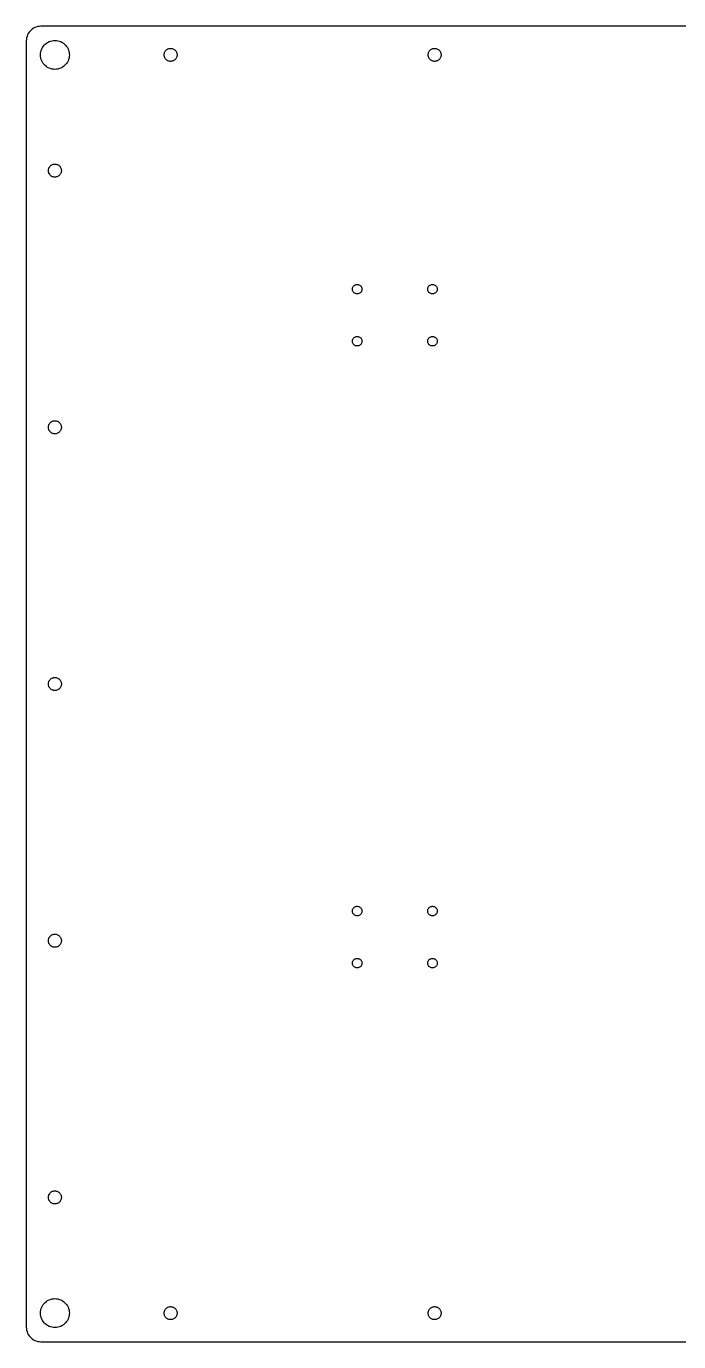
# Model space of a CAD drawing. Header units: metres. Extents: x -232 to 232, y -227 to 227.
# Drawn here: x -232.4 to -6.9, y -227.4 to 227.4 of the extents above; entities that cross this region are included whole.
import ezdxf

# ---------------------------------------------------------------- set-up
doc = ezdxf.new("R2010")
doc.units = ezdxf.units.M

msp = doc.modelspace()

# ---------------------------------------------------------------- linework, layer by layer
for p, q in [((-227.375, 227.375), (-227.898, 227.348)), ((227.375, 227.375), (-227.375, 227.375)), ((-232.348, 222.898), (-232.375, 222.375)), ((-232.266, 223.415), (-232.348, 222.898)), ((-232.13, 223.92), (-232.266, 223.415)), ((-231.943, 224.409), (-232.13, 223.92)), ((-231.705, 224.875), (-231.943, 224.409)), ((-231.42, 225.314), (-231.705, 224.875)), ((-231.091, 225.721), (-231.42, 225.314)), ((-230.721, 226.091), (-231.091, 225.721)), ((-230.314, 226.42), (-230.721, 226.091)), ((-229.875, 226.705), (-230.314, 226.42)), ((-229.409, 226.943), (-229.875, 226.705)), ((-228.92, 227.13), (-229.409, 226.943)), ((-228.415, 227.266), (-228.92, 227.13)), ((-227.898, 227.348), (-228.415, 227.266)), ((-232.375, 222.375), (-232.375, -222.375)), ((-227.473, 218.023), (-227.391, 218.54)), ((-227.391, 218.54), (-227.255, 219.045)), ((-227.255, 219.045), (-227.068, 219.534)), ((-227.068, 219.534), (-226.83, 220)), ((-226.83, 220), (-226.545, 220.439)), ((-226.545, 220.439), (-226.216, 220.846)), ((-226.216, 220.846), (-225.846, 221.216)), ((-225.846, 221.216), (-225.439, 221.545)), ((-225.439, 221.545), (-225, 221.83)), ((-225, 221.83), (-224.534, 222.068)), ((-224.534, 222.068), (-224.045, 222.255)), ((-224.045, 222.255), (-223.54, 222.391)), ((-223.54, 222.391), (-223.023, 222.473)), ((-223.023, 222.473), (-222.5, 222.5)), ((-222.5, 222.5), (-221.977, 222.473)), ((-221.977, 222.473), (-221.46, 222.391)), ((-221.46, 222.391), (-220.955, 222.255)), ((-220.955, 222.255), (-220.466, 222.068)), ((-220.466, 222.068), (-220, 221.83)), ((-220, 221.83), (-219.561, 221.545)), ((-219.561, 221.545), (-219.154, 221.216)), ((-219.154, 221.216), (-218.784, 220.846)), ((-218.784, 220.846), (-218.455, 220.439)), ((-218.455, 220.439), (-218.17, 220)), ((-218.17, 220), (-217.932, 219.534)), ((-217.932, 219.534), (-217.745, 219.045)), ((-217.745, 219.045), (-217.609, 218.54)), ((-217.609, 218.54), (-217.527, 218.023)), ((-184.665, 218.112), (-184.585, 218.347)), ((-184.585, 218.347), (-184.479, 218.571)), ((-184.479, 218.571), (-184.349, 218.782)), ((-184.349, 218.782), (-184.197, 218.978)), ((-184.197, 218.978), (-184.024, 219.155)), ((-184.024, 219.155), (-183.833, 219.313)), ((-183.833, 219.313), (-183.625, 219.449)), ((-183.625, 219.449), (-183.404, 219.56)), ((-183.404, 219.56), (-183.172, 219.647)), ((-183.172, 219.647), (-182.931, 219.708)), ((-182.931, 219.708), (-182.686, 219.742)), ((-182.686, 219.742), (-182.438, 219.749)), ((-182.438, 219.749), (-182.191, 219.729)), ((-182.191, 219.729), (-181.948, 219.681)), ((-181.948, 219.681), (-181.711, 219.607)), ((-181.711, 219.607), (-181.484, 219.508)), ((-181.484, 219.508), (-181.269, 219.384)), ((-181.269, 219.384), (-181.07, 219.237)), ((-181.07, 219.237), (-180.887, 219.069)), ((-180.887, 219.069), (-180.724, 218.882)), ((-180.724, 218.882), (-180.583, 218.678)), ((-180.583, 218.678), (-180.465, 218.46)), ((-180.465, 218.46), (-180.372, 218.231)), ((-93.4151, 218.112), (-93.3346, 218.347)), ((-93.3346, 218.347), (-93.2288, 218.571)), ((-93.2288, 218.571), (-93.099, 218.782)), ((-93.099, 218.782), (-92.9467, 218.978)), ((-92.9467, 218.978), (-92.7739, 219.155)), ((-92.7739, 219.155), (-92.5825, 219.313)), ((-92.5825, 219.313), (-92.375, 219.449)), ((-92.375, 219.449), (-92.1538, 219.56)), ((-92.1538, 219.56), (-91.9217, 219.647)), ((-91.9217, 219.647), (-91.6814, 219.708)), ((-91.6814, 219.708), (-91.4358, 219.742)), ((-91.4358, 219.742), (-91.188, 219.749)), ((-91.188, 219.749), (-90.9409, 219.729)), ((-90.9409, 219.729), (-90.6976, 219.681)), ((-90.6976, 219.681), (-90.4611, 219.607)), ((-90.4611, 219.607), (-90.234, 219.508)), ((-90.234, 219.508), (-90.0194, 219.384)), ((-90.0194, 219.384), (-89.8196, 219.237)), ((-89.8196, 219.237), (-89.6372, 219.069)), ((-89.6372, 219.069), (-89.4744, 218.882)), ((-89.4744, 218.882), (-89.3332, 218.678)), ((-89.3332, 218.678), (-89.2152, 218.46)), ((-89.2152, 218.46), (-89.1219, 218.231)), ((-227.5, 217.5), (-227.473, 218.023)), ((-227.473, 216.977), (-227.5, 217.5)), ((-227.391, 216.46), (-227.473, 216.977)), ((-227.255, 215.955), (-227.391, 216.46)), ((-227.068, 215.466), (-227.255, 215.955)), ((-226.83, 215), (-227.068, 215.466)), ((-226.545, 214.561), (-226.83, 215)), ((-226.216, 214.154), (-226.545, 214.561)), ((-225.846, 213.784), (-226.216, 214.154)), ((-225.439, 213.455), (-225.846, 213.784)), ((-219.154, 213.784), (-219.561, 213.455)), ((-218.784, 214.154), (-219.154, 213.784)), ((-218.455, 214.561), (-218.784, 214.154)), ((-218.17, 215), (-218.455, 214.561)), ((-217.932, 215.466), (-218.17, 215)), ((-217.745, 215.955), (-217.932, 215.466)), ((-217.609, 216.46), (-217.745, 215.955)), ((-217.527, 216.977), (-217.609, 216.46)), ((-217.527, 218.023), (-217.5, 217.5)), ((-217.5, 217.5), (-217.527, 216.977)), ((-184.747, 217.624), (-184.719, 217.87)), ((-184.747, 217.376), (-184.747, 217.624)), ((-184.719, 217.13), (-184.747, 217.376)), ((-184.719, 217.87), (-184.665, 218.112)), ((-184.665, 216.888), (-184.719, 217.13)), ((-184.585, 216.653), (-184.665, 216.888)), ((-184.479, 216.429), (-184.585, 216.653)), ((-184.349, 216.218), (-184.479, 216.429)), ((-184.197, 216.022), (-184.349, 216.218)), ((-184.024, 215.845), (-184.197, 216.022)), ((-183.833, 215.687), (-184.024, 215.845)), ((-183.625, 215.551), (-183.833, 215.687)), ((-183.404, 215.44), (-183.625, 215.551)), ((-183.172, 215.353), (-183.404, 215.44)), ((-182.931, 215.292), (-183.172, 215.353)), ((-182.686, 215.258), (-182.931, 215.292)), ((-182.438, 215.251), (-182.686, 215.258)), ((-182.191, 215.271), (-182.438, 215.251)), ((-181.948, 215.319), (-182.191, 215.271)), ((-181.711, 215.393), (-181.948, 215.319)), ((-181.484, 215.492), (-181.711, 215.393)), ((-181.269, 215.616), (-181.484, 215.492)), ((-181.07, 215.763), (-181.269, 215.616)), ((-180.887, 215.931), (-181.07, 215.763)), ((-180.724, 216.118), (-180.887, 215.931)), ((-180.583, 216.322), (-180.724, 216.118)), ((-180.465, 216.54), (-180.583, 216.322)), ((-180.372, 216.769), (-180.465, 216.54)), ((-180.372, 218.231), (-180.304, 217.992)), ((-180.304, 217.008), (-180.372, 216.769)), ((-180.304, 217.992), (-180.264, 217.748)), ((-180.264, 217.252), (-180.304, 217.008)), ((-180.264, 217.748), (-180.25, 217.5)), ((-180.25, 217.5), (-180.264, 217.252)), ((-93.4966, 217.624), (-93.4693, 217.87)), ((-93.4966, 217.376), (-93.4966, 217.624)), ((-93.4693, 217.13), (-93.4966, 217.376)), ((-93.4693, 217.87), (-93.4151, 218.112)), ((-93.4151, 216.888), (-93.4693, 217.13)), ((-93.3346, 216.653), (-93.4151, 216.888)), ((-93.2288, 216.429), (-93.3346, 216.653)), ((-93.099, 216.218), (-93.2288, 216.429)), ((-92.9467, 216.022), (-93.099, 216.218)), ((-92.7739, 215.845), (-92.9467, 216.022)), ((-92.5825, 215.687), (-92.7739, 215.845)), ((-92.375, 215.551), (-92.5825, 215.687)), ((-92.1538, 215.44), (-92.375, 215.551)), ((-91.9217, 215.353), (-92.1538, 215.44)), ((-91.6814, 215.292), (-91.9217, 215.353)), ((-91.4358, 215.258), (-91.6814, 215.292)), ((-91.188, 215.251), (-91.4358, 215.258)), ((-90.9409, 215.271), (-91.188, 215.251)), ((-90.6976, 215.319), (-90.9409, 215.271)), ((-90.4611, 215.393), (-90.6976, 215.319)), ((-90.234, 215.492), (-90.4611, 215.393)), ((-90.0194, 215.616), (-90.234, 215.492)), ((-89.8196, 215.763), (-90.0194, 215.616)), ((-89.6372, 215.931), (-89.8196, 215.763)), ((-89.4744, 216.118), (-89.6372, 215.931)), ((-89.3332, 216.322), (-89.4744, 216.118)), ((-89.2152, 216.54), (-89.3332, 216.322)), ((-89.1219, 216.769), (-89.2152, 216.54)), ((-89.1219, 218.231), (-89.0545, 217.992)), ((-89.0545, 217.008), (-89.1219, 216.769)), ((-89.0545, 217.992), (-89.0137, 217.748)), ((-89.0137, 217.252), (-89.0545, 217.008)), ((-89.0137, 217.748), (-89, 217.5)), ((-89, 217.5), (-89.0137, 217.252)), ((-225, 213.17), (-225.439, 213.455)), ((-224.534, 212.932), (-225, 213.17)), ((-224.045, 212.745), (-224.534, 212.932)), ((-223.54, 212.609), (-224.045, 212.745)), ((-223.023, 212.527), (-223.54, 212.609)), ((-222.5, 212.5), (-223.023, 212.527)), ((-221.977, 212.527), (-222.5, 212.5)), ((-221.46, 212.609), (-221.977, 212.527)), ((-220.955, 212.745), (-221.46, 212.609)), ((-220.466, 212.932), (-220.955, 212.745)), ((-220, 213.17), (-220.466, 212.932)), ((-219.561, 213.455), (-220, 213.17)), ((-224.75, 177.5), (-224.736, 177.748)), ((-224.736, 177.252), (-224.75, 177.5)), ((-224.736, 177.748), (-224.696, 177.992)), ((-224.696, 177.992), (-224.628, 178.231)), ((-224.628, 178.231), (-224.535, 178.46)), ((-224.535, 178.46), (-224.417, 178.678)), ((-224.417, 178.678), (-224.276, 178.882)), ((-224.276, 178.882), (-224.113, 179.069)), ((-224.113, 179.069), (-223.93, 179.237)), ((-223.93, 179.237), (-223.731, 179.384)), ((-223.731, 179.384), (-223.516, 179.508)), ((-223.516, 179.508), (-223.289, 179.607)), ((-223.289, 179.607), (-223.052, 179.681)), ((-223.052, 179.681), (-222.809, 179.729)), ((-222.809, 179.729), (-222.562, 179.749)), ((-222.562, 179.749), (-222.314, 179.742)), ((-222.314, 179.742), (-222.069, 179.708)), ((-222.069, 179.708), (-221.828, 179.647)), ((-221.828, 179.647), (-221.596, 179.56)), ((-221.596, 179.56), (-221.375, 179.449)), ((-221.375, 179.449), (-221.167, 179.313)), ((-221.167, 179.313), (-220.976, 179.155)), ((-220.976, 179.155), (-220.803, 178.978)), ((-220.803, 178.978), (-220.651, 178.782)), ((-220.651, 178.782), (-220.521, 178.571)), ((-220.521, 178.571), (-220.415, 178.347)), ((-220.415, 178.347), (-220.335, 178.112)), ((-220.335, 178.112), (-220.281, 177.87)), ((-220.281, 177.87), (-220.253, 177.624)), ((-220.253, 177.376), (-220.281, 177.13)), ((-220.253, 177.624), (-220.253, 177.376)), ((-224.696, 177.008), (-224.736, 177.252)), ((-224.628, 176.769), (-224.696, 177.008)), ((-224.535, 176.54), (-224.628, 176.769)), ((-224.417, 176.322), (-224.535, 176.54)), ((-224.276, 176.118), (-224.417, 176.322)), ((-224.113, 175.931), (-224.276, 176.118)), ((-223.93, 175.763), (-224.113, 175.931)), ((-223.731, 175.616), (-223.93, 175.763)), ((-223.516, 175.492), (-223.731, 175.616)), ((-223.289, 175.393), (-223.516, 175.492)), ((-223.052, 175.319), (-223.289, 175.393)), ((-222.809, 175.271), (-223.052, 175.319)), ((-222.562, 175.251), (-222.809, 175.271)), ((-222.314, 175.258), (-222.562, 175.251)), ((-222.069, 175.292), (-222.314, 175.258)), ((-221.828, 175.353), (-222.069, 175.292)), ((-221.596, 175.44), (-221.828, 175.353)), ((-221.375, 175.551), (-221.596, 175.44)), ((-221.167, 175.687), (-221.375, 175.551)), ((-220.976, 175.845), (-221.167, 175.687)), ((-220.803, 176.022), (-220.976, 175.845)), ((-220.651, 176.218), (-220.803, 176.022)), ((-220.521, 176.429), (-220.651, 176.218)), ((-220.415, 176.653), (-220.521, 176.429)), ((-220.335, 176.888), (-220.415, 176.653)), ((-220.281, 177.13), (-220.335, 176.888)), ((-119.65, 136.5), (-119.632, 136.746)), ((-119.632, 136.254), (-119.65, 136.5)), ((-119.632, 136.746), (-119.577, 136.986)), ((-119.577, 136.986), (-119.487, 137.216)), ((-119.487, 137.216), (-119.363, 137.429)), ((-119.363, 137.429), (-119.21, 137.622)), ((-119.21, 137.622), (-119.029, 137.79)), ((-119.029, 137.79), (-118.825, 137.929)), ((-118.825, 137.929), (-118.603, 138.036)), ((-118.603, 138.036), (-118.367, 138.109)), ((-118.367, 138.109), (-118.123, 138.145)), ((-118.123, 138.145), (-117.877, 138.145)), ((-117.877, 138.145), (-117.633, 138.109)), ((-117.633, 138.109), (-117.397, 138.036)), ((-117.397, 138.036), (-117.175, 137.929)), ((-117.175, 137.929), (-116.971, 137.79)), ((-116.971, 137.79), (-116.79, 137.622)), ((-116.79, 137.622), (-116.637, 137.429)), ((-116.637, 137.429), (-116.513, 137.216)), ((-116.513, 137.216), (-116.423, 136.986)), ((-116.423, 136.986), (-116.368, 136.746)), ((-116.368, 136.746), (-116.35, 136.5)), ((-116.35, 136.5), (-116.368, 136.254)), ((-93.65, 136.5), (-93.6316, 136.746)), ((-93.6316, 136.254), (-93.65, 136.5)), ((-93.6316, 136.746), (-93.5767, 136.986)), ((-93.5767, 136.986), (-93.4866, 137.216)), ((-93.4866, 137.216), (-93.3633, 137.429)), ((-93.3633, 137.429), (-93.2095, 137.622)), ((-93.2095, 137.622), (-93.0288, 137.79)), ((-93.0288, 137.79), (-92.825, 137.929)), ((-92.825, 137.929), (-92.6028, 138.036)), ((-92.6028, 138.036), (-92.3672, 138.109)), ((-92.3672, 138.109), (-92.1233, 138.145)), ((-92.1233, 138.145), (-91.8767, 138.145)), ((-91.8767, 138.145), (-91.6328, 138.109)), ((-91.6328, 138.109), (-91.3972, 138.036)), ((-91.3972, 138.036), (-91.175, 137.929)), ((-91.175, 137.929), (-90.9712, 137.79)), ((-90.9712, 137.79), (-90.7905, 137.622)), ((-90.7905, 137.622), (-90.6367, 137.429)), ((-90.6367, 137.429), (-90.5134, 137.216)), ((-90.5134, 137.216), (-90.4233, 136.986)), ((-90.4233, 136.986), (-90.3684, 136.746)), ((-90.3684, 136.746), (-90.35, 136.5)), ((-90.35, 136.5), (-90.3684, 136.254)), ((-119.577, 136.014), (-119.632, 136.254)), ((-119.487, 135.784), (-119.577, 136.014)), ((-119.363, 135.571), (-119.487, 135.784)), ((-119.21, 135.378), (-119.363, 135.571)), ((-119.029, 135.21), (-119.21, 135.378)), ((-118.825, 135.071), (-119.029, 135.21)), ((-118.603, 134.964), (-118.825, 135.071)), ((-118.367, 134.891), (-118.603, 134.964)), ((-118.123, 134.855), (-118.367, 134.891)), ((-117.877, 134.855), (-118.123, 134.855)), ((-117.633, 134.891), (-117.877, 134.855)), ((-117.397, 134.964), (-117.633, 134.891)), ((-117.175, 135.071), (-117.397, 134.964)), ((-116.971, 135.21), (-117.175, 135.071)), ((-116.79, 135.378), (-116.971, 135.21)), ((-116.637, 135.571), (-116.79, 135.378)), ((-116.513, 135.784), (-116.637, 135.571)), ((-116.423, 136.014), (-116.513, 135.784)), ((-116.368, 136.254), (-116.423, 136.014)), ((-93.5767, 136.014), (-93.6316, 136.254)), ((-93.4866, 135.784), (-93.5767, 136.014)), ((-93.3633, 135.571), (-93.4866, 135.784)), ((-93.2095, 135.378), (-93.3633, 135.571)), ((-93.0288, 135.21), (-93.2095, 135.378)), ((-92.825, 135.071), (-93.0288, 135.21)), ((-92.6028, 134.964), (-92.825, 135.071)), ((-92.3672, 134.891), (-92.6028, 134.964)), ((-92.1233, 134.855), (-92.3672, 134.891)), ((-91.8767, 134.855), (-92.1233, 134.855)), ((-91.6328, 134.891), (-91.8767, 134.855)), ((-91.3972, 134.964), (-91.6328, 134.891)), ((-91.175, 135.071), (-91.3972, 134.964)), ((-90.9712, 135.21), (-91.175, 135.071)), ((-90.7905, 135.378), (-90.9712, 135.21)), ((-90.6367, 135.571), (-90.7905, 135.378)), ((-90.5134, 135.784), (-90.6367, 135.571)), ((-90.4233, 136.014), (-90.5134, 135.784)), ((-90.3684, 136.254), (-90.4233, 136.014)), ((-119.65, 118.5), (-119.632, 118.746)), ((-119.632, 118.254), (-119.65, 118.5)), ((-119.632, 118.746), (-119.577, 118.986)), ((-119.577, 118.014), (-119.632, 118.254)), ((-119.577, 118.986), (-119.487, 119.216)), ((-119.487, 119.216), (-119.363, 119.429)), ((-119.363, 119.429), (-119.21, 119.622)), ((-119.21, 119.622), (-119.029, 119.79)), ((-119.029, 119.79), (-118.825, 119.929)), ((-118.825, 119.929), (-118.603, 120.036)), ((-118.603, 120.036), (-118.367, 120.109)), ((-118.367, 120.109), (-118.123, 120.145)), ((-118.123, 120.145), (-117.877, 120.145)), ((-117.877, 120.145), (-117.633, 120.109)), ((-117.633, 120.109), (-117.397, 120.036)), ((-117.397, 120.036), (-117.175, 119.929)), ((-117.175, 119.929), (-116.971, 119.79)), ((-116.971, 119.79), (-116.79, 119.622)), ((-116.79, 119.622), (-116.637, 119.429)), ((-116.637, 119.429), (-116.513, 119.216)), ((-116.513, 119.216), (-116.423, 118.986)), ((-116.423, 118.986), (-116.368, 118.746)), ((-116.368, 118.254), (-116.423, 118.014)), ((-116.368, 118.746), (-116.35, 118.5)), ((-116.35, 118.5), (-116.368, 118.254)), ((-93.65, 118.5), (-93.6316, 118.746)), ((-93.6316, 118.254), (-93.65, 118.5)), ((-93.6316, 118.746), (-93.5767, 118.986)), ((-93.5767, 118.014), (-93.6316, 118.254)), ((-93.5767, 118.986), (-93.4866, 119.216)), ((-93.4866, 119.216), (-93.3633, 119.429)), ((-93.3633, 119.429), (-93.2095, 119.622)), ((-93.2095, 119.622), (-93.0288, 119.79)), ((-93.0288, 119.79), (-92.825, 119.929)), ((-92.825, 119.929), (-92.6028, 120.036)), ((-92.6028, 120.036), (-92.3672, 120.109)), ((-92.3672, 120.109), (-92.1233, 120.145)), ((-92.1233, 120.145), (-91.8767, 120.145)), ((-91.8767, 120.145), (-91.6328, 120.109)), ((-91.6328, 120.109), (-91.3972, 120.036)), ((-91.3972, 120.036), (-91.175, 119.929)), ((-91.175, 119.929), (-90.9712, 119.79)), ((-90.9712, 119.79), (-90.7905, 119.622)), ((-90.7905, 119.622), (-90.6367, 119.429)), ((-90.6367, 119.429), (-90.5134, 119.216)), ((-90.5134, 119.216), (-90.4233, 118.986)), ((-90.4233, 118.986), (-90.3684, 118.746)), ((-90.3684, 118.254), (-90.4233, 118.014)), ((-90.3684, 118.746), (-90.35, 118.5)), ((-90.35, 118.5), (-90.3684, 118.254)), ((-119.487, 117.784), (-119.577, 118.014)), ((-119.363, 117.571), (-119.487, 117.784)), ((-119.21, 117.378), (-119.363, 117.571)), ((-119.029, 117.21), (-119.21, 117.378)), ((-118.825, 117.071), (-119.029, 117.21)), ((-118.603, 116.964), (-118.825, 117.071)), ((-118.367, 116.891), (-118.603, 116.964)), ((-118.123, 116.855), (-118.367, 116.891)), ((-117.877, 116.855), (-118.123, 116.855)), ((-117.633, 116.891), (-117.877, 116.855)), ((-117.397, 116.964), (-117.633, 116.891)), ((-117.175, 117.071), (-117.397, 116.964)), ((-116.971, 117.21), (-117.175, 117.071)), ((-116.79, 117.378), (-116.971, 117.21)), ((-116.637, 117.571), (-116.79, 117.378)), ((-116.513, 117.784), (-116.637, 117.571)), ((-116.423, 118.014), (-116.513, 117.784)), ((-93.4866, 117.784), (-93.5767, 118.014)), ((-93.3633, 117.571), (-93.4866, 117.784)), ((-93.2095, 117.378), (-93.3633, 117.571)), ((-93.0288, 117.21), (-93.2095, 117.378)), ((-92.825, 117.071), (-93.0288, 117.21)), ((-92.6028, 116.964), (-92.825, 117.071)), ((-92.3672, 116.891), (-92.6028, 116.964)), ((-92.1233, 116.855), (-92.3672, 116.891)), ((-91.8767, 116.855), (-92.1233, 116.855)), ((-91.6328, 116.891), (-91.8767, 116.855)), ((-91.3972, 116.964), (-91.6328, 116.891)), ((-91.175, 117.071), (-91.3972, 116.964)), ((-90.9712, 117.21), (-91.175, 117.071)), ((-90.7905, 117.378), (-90.9712, 117.21)), ((-90.6367, 117.571), (-90.7905, 117.378)), ((-90.5134, 117.784), (-90.6367, 117.571)), ((-90.4233, 118.014), (-90.5134, 117.784)), ((-223.052, 90.9312), (-222.809, 90.9787)), ((-222.809, 90.9787), (-222.562, 90.9991)), ((-222.562, 90.9991), (-222.314, 90.9923)), ((-222.314, 90.9923), (-222.069, 90.9583)), ((-222.069, 90.9583), (-221.828, 90.8974)), ((-224.75, 88.75), (-224.736, 88.9975)), ((-224.736, 88.5025), (-224.75, 88.75)), ((-224.736, 88.9975), (-224.696, 89.242)), ((-224.696, 88.258), (-224.736, 88.5025)), ((-224.696, 89.242), (-224.628, 89.4806)), ((-224.628, 88.0194), (-224.696, 88.258)), ((-224.628, 89.4806), (-224.535, 89.7102)), ((-224.535, 87.7897), (-224.628, 88.0194)), ((-224.535, 89.7102), (-224.417, 89.9283)), ((-224.417, 87.5717), (-224.535, 87.7897)), ((-224.417, 89.9283), (-224.276, 90.132)), ((-224.276, 87.368), (-224.417, 87.5717)), ((-224.276, 90.132), (-224.113, 90.3189)), ((-224.113, 87.1811), (-224.276, 87.368)), ((-224.113, 90.3189), (-223.93, 90.4868)), ((-223.93, 87.0132), (-224.113, 87.1811)), ((-223.93, 90.4868), (-223.731, 90.6336)), ((-223.731, 86.8664), (-223.93, 87.0132)), ((-223.731, 90.6336), (-223.516, 90.7576)), ((-223.516, 86.7424), (-223.731, 86.8664)), ((-223.516, 90.7576), (-223.289, 90.8571)), ((-223.289, 86.6429), (-223.516, 86.7424)), ((-223.289, 90.8571), (-223.052, 90.9312)), ((-223.052, 86.5688), (-223.289, 86.6429)), ((-222.809, 86.5213), (-223.052, 86.5688)), ((-222.562, 86.5009), (-222.809, 86.5213)), ((-222.314, 86.5077), (-222.562, 86.5009)), ((-222.069, 86.5417), (-222.314, 86.5077)), ((-221.828, 86.6026), (-222.069, 86.5417)), ((-221.828, 90.8974), (-221.596, 90.8105)), ((-221.596, 86.6895), (-221.828, 86.6026)), ((-221.596, 90.8105), (-221.375, 90.6985)), ((-221.375, 86.8014), (-221.596, 86.6895)), ((-221.375, 90.6985), (-221.167, 90.563)), ((-221.167, 86.937), (-221.375, 86.8014)), ((-221.167, 90.563), (-220.976, 90.4054)), ((-220.976, 87.0946), (-221.167, 86.937)), ((-220.976, 90.4054), (-220.803, 90.2277)), ((-220.803, 87.2723), (-220.976, 87.0946)), ((-220.803, 90.2277), (-220.651, 90.0321)), ((-220.651, 87.4679), (-220.803, 87.2723)), ((-220.651, 90.0321), (-220.521, 89.8209)), ((-220.521, 87.6791), (-220.651, 87.4679)), ((-220.521, 89.8209), (-220.415, 89.5967)), ((-220.415, 87.9033), (-220.521, 87.6791)), ((-220.415, 89.5967), (-220.335, 89.3622)), ((-220.335, 88.1378), (-220.415, 87.9033)), ((-220.335, 89.3622), (-220.281, 89.1203)), ((-220.281, 88.3797), (-220.335, 88.1378)), ((-220.281, 89.1203), (-220.253, 88.8739)), ((-220.253, 88.6261), (-220.281, 88.3797)), ((-220.253, 88.8739), (-220.253, 88.6261)), ((-224.75, 0), (-224.736, 0.24751)), ((-224.736, -0.24751), (-224.75, 0)), ((-224.736, 0.24751), (-224.696, 0.49202)), ((-224.696, 0.49202), (-224.628, 0.73056)), ((-224.628, 0.73056), (-224.535, 0.96024)), ((-224.535, 0.96024), (-224.417, 1.17825)), ((-224.417, 1.17825), (-224.276, 1.38197)), ((-224.276, 1.38197), (-224.113, 1.56891)), ((-224.113, 1.56891), (-223.93, 1.7368)), ((-223.93, 1.7368), (-223.731, 1.88362)), ((-223.731, 1.88362), (-223.516, 2.00757)), ((-223.516, 2.00757), (-223.289, 2.10715)), ((-223.289, 2.10715), (-223.052, 2.18114)), ((-223.052, 2.18114), (-222.809, 2.22867)), ((-222.809, 2.22867), (-222.562, 2.24915)), ((-222.562, 2.24915), (-222.314, 2.24231)), ((-222.314, 2.24231), (-222.069, 2.20825)), ((-222.069, 2.20825), (-221.828, 2.1474)), ((-221.828, 2.1474), (-221.596, 2.06049)), ((-221.596, 2.06049), (-221.375, 1.94855)), ((-221.375, 1.94855), (-221.167, 1.81296)), ((-221.167, 1.81296), (-220.976, 1.65536)), ((-220.976, 1.65536), (-220.803, 1.47769)), ((-220.803, 1.47769), (-220.651, 1.28206)), ((-220.651, 1.28206), (-220.521, 1.07088)), ((-220.521, 1.07088), (-220.415, 0.84669)), ((-220.415, 0.84669), (-220.335, 0.61223)), ((-220.335, 0.61223), (-220.281, 0.37033)), ((-220.281, 0.37033), (-220.253, 0.12395)), ((-220.253, 0.12395), (-220.253, -0.12395)), ((-224.696, -0.49202), (-224.736, -0.24751)), ((-224.628, -0.73056), (-224.696, -0.49202)), ((-224.535, -0.96024), (-224.628, -0.73056)), ((-224.417, -1.17825), (-224.535, -0.96024)), ((-224.276, -1.38197), (-224.417, -1.17825)), ((-224.113, -1.56891), (-224.276, -1.38197)), ((-223.93, -1.7368), (-224.113, -1.56891)), ((-223.731, -1.88362), (-223.93, -1.7368)), ((-223.516, -2.00757), (-223.731, -1.88362)), ((-223.289, -2.10715), (-223.516, -2.00757)), ((-223.052, -2.18114), (-223.289, -2.10715)), ((-222.809, -2.22867), (-223.052, -2.18114)), ((-222.562, -2.24915), (-222.809, -2.22867)), ((-222.314, -2.24231), (-222.562, -2.24915)), ((-222.069, -2.20825), (-222.314, -2.24231)), ((-221.828, -2.1474), (-222.069, -2.20825)), ((-221.596, -2.06049), (-221.828, -2.1474)), ((-221.375, -1.94855), (-221.596, -2.06049)), ((-221.167, -1.81296), (-221.375, -1.94855)), ((-220.976, -1.65536), (-221.167, -1.81296)), ((-220.803, -1.47769), (-220.976, -1.65536)), ((-220.651, -1.28206), (-220.803, -1.47769)), ((-220.521, -1.07088), (-220.651, -1.28206)), ((-220.415, -0.84669), (-220.521, -1.07088)), ((-220.335, -0.61223), (-220.415, -0.84669)), ((-220.281, -0.37033), (-220.335, -0.61223)), ((-220.253, -0.12395), (-220.281, -0.37033)), ((-119.21, -77.3777), (-119.029, -77.21)), ((-119.029, -77.21), (-118.825, -77.0711)), ((-118.825, -77.0711), (-118.603, -76.9641)), ((-118.603, -76.9641), (-118.367, -76.8914)), ((-118.367, -76.8914), (-118.123, -76.8546)), ((-118.123, -76.8546), (-117.877, -76.8546)), ((-117.877, -76.8546), (-117.633, -76.8914)), ((-117.633, -76.8914), (-117.397, -76.9641)), ((-117.397, -76.9641), (-117.175, -77.0711)), ((-117.175, -77.0711), (-116.971, -77.21)), ((-116.971, -77.21), (-116.79, -77.3777)), ((-93.2095, -77.3777), (-93.0288, -77.21)), ((-93.0288, -77.21), (-92.825, -77.0711)), ((-92.825, -77.0711), (-92.6028, -76.9641)), ((-92.6028, -76.9641), (-92.3672, -76.8914)), ((-92.3672, -76.8914), (-92.1233, -76.8546)), ((-92.1233, -76.8546), (-91.8767, -76.8546)), ((-91.8767, -76.8546), (-91.6328, -76.8914)), ((-91.6328, -76.8914), (-91.3972, -76.9641)), ((-91.3972, -76.9641), (-91.175, -77.0711)), ((-91.175, -77.0711), (-90.9712, -77.21)), ((-90.9712, -77.21), (-90.7905, -77.3777)), ((-119.65, -78.5), (-119.632, -78.2541)), ((-119.632, -78.7459), (-119.65, -78.5)), ((-119.632, -78.2541), (-119.577, -78.0137)), ((-119.577, -78.9863), (-119.632, -78.7459)), ((-119.577, -78.0137), (-119.487, -77.7841)), ((-119.487, -79.2159), (-119.577, -78.9863)), ((-119.487, -77.7841), (-119.363, -77.5705)), ((-119.363, -79.4295), (-119.487, -79.2159)), ((-119.363, -77.5705), (-119.21, -77.3777)), ((-119.21, -79.6223), (-119.363, -79.4295)), ((-119.029, -79.79), (-119.21, -79.6223)), ((-118.825, -79.9289), (-119.029, -79.79)), ((-118.603, -80.0359), (-118.825, -79.9289)), ((-118.367, -80.1086), (-118.603, -80.0359)), ((-118.123, -80.1454), (-118.367, -80.1086)), ((-117.877, -80.1454), (-118.123, -80.1454)), ((-117.633, -80.1086), (-117.877, -80.1454)), ((-117.397, -80.0359), (-117.633, -80.1086)), ((-117.175, -79.9289), (-117.397, -80.0359)), ((-116.971, -79.79), (-117.175, -79.9289)), ((-116.79, -79.6223), (-116.971, -79.79)), ((-116.79, -77.3777), (-116.637, -77.5705)), ((-116.637, -79.4295), (-116.79, -79.6223)), ((-116.637, -77.5705), (-116.513, -77.7841)), ((-116.513, -79.2159), (-116.637, -79.4295)), ((-116.513, -77.7841), (-116.423, -78.0137)), ((-116.423, -78.9863), (-116.513, -79.2159)), ((-116.423, -78.0137), (-116.368, -78.2541)), ((-116.368, -78.7459), (-116.423, -78.9863)), ((-116.368, -78.2541), (-116.35, -78.5)), ((-116.35, -78.5), (-116.368, -78.7459)), ((-93.65, -78.5), (-93.6316, -78.2541)), ((-93.6316, -78.7459), (-93.65, -78.5)), ((-93.6316, -78.2541), (-93.5767, -78.0137)), ((-93.5767, -78.9863), (-93.6316, -78.7459)), ((-93.5767, -78.0137), (-93.4866, -77.7841)), ((-93.4866, -79.2159), (-93.5767, -78.9863)), ((-93.4866, -77.7841), (-93.3633, -77.5705)), ((-93.3633, -79.4295), (-93.4866, -79.2159)), ((-93.3633, -77.5705), (-93.2095, -77.3777)), ((-93.2095, -79.6223), (-93.3633, -79.4295)), ((-93.0288, -79.79), (-93.2095, -79.6223)), ((-92.825, -79.9289), (-93.0288, -79.79)), ((-92.6028, -80.0359), (-92.825, -79.9289)), ((-92.3672, -80.1086), (-92.6028, -80.0359)), ((-92.1233, -80.1454), (-92.3672, -80.1086)), ((-91.8767, -80.1454), (-92.1233, -80.1454)), ((-91.6328, -80.1086), (-91.8767, -80.1454)), ((-91.3972, -80.0359), (-91.6328, -80.1086)), ((-91.175, -79.9289), (-91.3972, -80.0359)), ((-90.9712, -79.79), (-91.175, -79.9289)), ((-90.7905, -79.6223), (-90.9712, -79.79)), ((-90.7905, -77.3777), (-90.6367, -77.5705)), ((-90.6367, -79.4295), (-90.7905, -79.6223)), ((-90.6367, -77.5705), (-90.5134, -77.7841)), ((-90.5134, -79.2159), (-90.6367, -79.4295)), ((-90.5134, -77.7841), (-90.4233, -78.0137)), ((-90.4233, -78.9863), (-90.5134, -79.2159)), ((-90.4233, -78.0137), (-90.3684, -78.2541)), ((-90.3684, -78.7459), (-90.4233, -78.9863)), ((-90.3684, -78.2541), (-90.35, -78.5)), ((-90.35, -78.5), (-90.3684, -78.7459)), ((-224.75, -88.75), (-224.736, -88.5025)), ((-224.736, -88.9975), (-224.75, -88.75)), ((-224.736, -88.5025), (-224.696, -88.258)), ((-224.696, -89.242), (-224.736, -88.9975)), ((-224.696, -88.258), (-224.628, -88.0194)), ((-224.628, -89.4806), (-224.696, -89.242)), ((-224.628, -88.0194), (-224.535, -87.7897)), ((-224.535, -89.7102), (-224.628, -89.4806)), ((-224.535, -87.7897), (-224.417, -87.5717)), ((-224.417, -89.9283), (-224.535, -89.7102)), ((-224.417, -87.5717), (-224.276, -87.368)), ((-224.276, -90.132), (-224.417, -89.9283)), ((-224.276, -87.368), (-224.113, -87.1811)), ((-224.113, -90.3189), (-224.276, -90.132)), ((-224.113, -87.1811), (-223.93, -87.0132)), ((-223.93, -90.4868), (-224.113, -90.3189)), ((-223.93, -87.0132), (-223.731, -86.8664)), ((-223.731, -90.6336), (-223.93, -90.4868)), ((-223.731, -86.8664), (-223.516, -86.7424)), ((-223.516, -90.7576), (-223.731, -90.6336)), ((-223.516, -86.7424), (-223.289, -86.6429)), ((-223.289, -90.8571), (-223.516, -90.7576)), ((-223.289, -86.6429), (-223.052, -86.5688)), ((-223.052, -90.9312), (-223.289, -90.8571)), ((-223.052, -86.5688), (-222.809, -86.5213)), ((-222.809, -90.9787), (-223.052, -90.9312)), ((-222.809, -86.5213), (-222.562, -86.5009)), ((-222.562, -86.5009), (-222.314, -86.5077)), ((-222.314, -86.5077), (-222.069, -86.5417)), ((-222.069, -86.5417), (-221.828, -86.6026)), ((-221.828, -90.8974), (-222.069, -90.9583)), ((-221.828, -86.6026), (-221.596, -86.6895)), ((-221.596, -90.8105), (-221.828, -90.8974)), ((-221.596, -86.6895), (-221.375, -86.8014)), ((-221.375, -90.6985), (-221.596, -90.8105)), ((-221.375, -86.8014), (-221.167, -86.937)), ((-221.167, -90.563), (-221.375, -90.6985)), ((-221.167, -86.937), (-220.976, -87.0946)), ((-220.976, -90.4054), (-221.167, -90.563)), ((-220.976, -87.0946), (-220.803, -87.2723)), ((-220.803, -90.2277), (-220.976, -90.4054)), ((-220.803, -87.2723), (-220.651, -87.4679)), ((-220.651, -90.0321), (-220.803, -90.2277)), ((-220.651, -87.4679), (-220.521, -87.6791)), ((-220.521, -89.8209), (-220.651, -90.0321)), ((-220.521, -87.6791), (-220.415, -87.9033)), ((-220.415, -89.5967), (-220.521, -89.8209)), ((-220.415, -87.9033), (-220.335, -88.1378)), ((-220.335, -89.3622), (-220.415, -89.5967)), ((-220.335, -88.1378), (-220.281, -88.3797)), ((-220.281, -89.1203), (-220.335, -89.3622)), ((-220.281, -88.3797), (-220.253, -88.6261)), ((-220.253, -88.8739), (-220.281, -89.1203)), ((-220.253, -88.6261), (-220.253, -88.8739)), ((-222.562, -90.9991), (-222.809, -90.9787)), ((-222.314, -90.9923), (-222.562, -90.9991)), ((-222.069, -90.9583), (-222.314, -90.9923)), ((-119.363, -95.5705), (-119.21, -95.3777)), ((-119.21, -95.3777), (-119.029, -95.21)), ((-119.029, -95.21), (-118.825, -95.0711)), ((-118.825, -95.0711), (-118.603, -94.9641)), ((-118.603, -94.9641), (-118.367, -94.8914)), ((-118.367, -94.8914), (-118.123, -94.8546)), ((-118.123, -94.8546), (-117.877, -94.8546)), ((-117.877, -94.8546), (-117.633, -94.8914)), ((-117.633, -94.8914), (-117.397, -94.9641)), ((-117.397, -94.9641), (-117.175, -95.0711)), ((-117.175, -95.0711), (-116.971, -95.21)), ((-116.971, -95.21), (-116.79, -95.3777)), ((-116.79, -95.3777), (-116.637, -95.5705)), ((-93.3633, -95.5705), (-93.2095, -95.3777)), ((-93.2095, -95.3777), (-93.0288, -95.21)), ((-93.0288, -95.21), (-92.825, -95.0711)), ((-92.825, -95.0711), (-92.6028, -94.9641)), ((-92.6028, -94.9641), (-92.3672, -94.8914)), ((-92.3672, -94.8914), (-92.1233, -94.8546)), ((-92.1233, -94.8546), (-91.8767, -94.8546)), ((-91.8767, -94.8546), (-91.6328, -94.8914)), ((-91.6328, -94.8914), (-91.3972, -94.9641)), ((-91.3972, -94.9641), (-91.175, -95.0711)), ((-91.175, -95.0711), (-90.9712, -95.21)), ((-90.9712, -95.21), (-90.7905, -95.3777)), ((-90.7905, -95.3777), (-90.6367, -95.5705)), ((-119.65, -96.5), (-119.632, -96.2541)), ((-119.632, -96.7459), (-119.65, -96.5)), ((-119.632, -96.2541), (-119.577, -96.0137)), ((-119.577, -96.9863), (-119.632, -96.7459)), ((-119.577, -96.0137), (-119.487, -95.7841)), ((-119.487, -97.2159), (-119.577, -96.9863)), ((-119.487, -95.7841), (-119.363, -95.5705)), ((-119.363, -97.4295), (-119.487, -97.2159)), ((-119.21, -97.6223), (-119.363, -97.4295)), ((-119.029, -97.79), (-119.21, -97.6223)), ((-118.825, -97.9289), (-119.029, -97.79)), ((-118.603, -98.0359), (-118.825, -97.9289)), ((-118.367, -98.1086), (-118.603, -98.0359)), ((-118.123, -98.1454), (-118.367, -98.1086)), ((-117.877, -98.1454), (-118.123, -98.1454)), ((-117.633, -98.1086), (-117.877, -98.1454)), ((-117.397, -98.0359), (-117.633, -98.1086)), ((-117.175, -97.9289), (-117.397, -98.0359)), ((-116.971, -97.79), (-117.175, -97.9289)), ((-116.79, -97.6223), (-116.971, -97.79)), ((-116.637, -97.4295), (-116.79, -97.6223)), ((-116.637, -95.5705), (-116.513, -95.7841)), ((-116.513, -97.2159), (-116.637, -97.4295)), ((-116.513, -95.7841), (-116.423, -96.0137)), ((-116.423, -96.9863), (-116.513, -97.2159)), ((-116.423, -96.0137), (-116.368, -96.2541)), ((-116.368, -96.7459), (-116.423, -96.9863)), ((-116.368, -96.2541), (-116.35, -96.5)), ((-116.35, -96.5), (-116.368, -96.7459)), ((-93.65, -96.5), (-93.6316, -96.2541)), ((-93.6316, -96.7459), (-93.65, -96.5)), ((-93.6316, -96.2541), (-93.5767, -96.0137)), ((-93.5767, -96.9863), (-93.6316, -96.7459)), ((-93.5767, -96.0137), (-93.4866, -95.7841)), ((-93.4866, -97.2159), (-93.5767, -96.9863)), ((-93.4866, -95.7841), (-93.3633, -95.5705)), ((-93.3633, -97.4295), (-93.4866, -97.2159)), ((-93.2095, -97.6223), (-93.3633, -97.4295)), ((-93.0288, -97.79), (-93.2095, -97.6223)), ((-92.825, -97.9289), (-93.0288, -97.79)), ((-92.6028, -98.0359), (-92.825, -97.9289)), ((-92.3672, -98.1086), (-92.6028, -98.0359)), ((-92.1233, -98.1454), (-92.3672, -98.1086)), ((-91.8767, -98.1454), (-92.1233, -98.1454)), ((-91.6328, -98.1086), (-91.8767, -98.1454)), ((-91.3972, -98.0359), (-91.6328, -98.1086)), ((-91.175, -97.9289), (-91.3972, -98.0359)), ((-90.9712, -97.79), (-91.175, -97.9289)), ((-90.7905, -97.6223), (-90.9712, -97.79)), ((-90.6367, -97.4295), (-90.7905, -97.6223)), ((-90.6367, -95.5705), (-90.5134, -95.7841)), ((-90.5134, -97.2159), (-90.6367, -97.4295)), ((-90.5134, -95.7841), (-90.4233, -96.0137)), ((-90.4233, -96.9863), (-90.5134, -97.2159)), ((-90.4233, -96.0137), (-90.3684, -96.2541)), ((-90.3684, -96.7459), (-90.4233, -96.9863)), ((-90.3684, -96.2541), (-90.35, -96.5)), ((-90.35, -96.5), (-90.3684, -96.7459)), ((-224.75, -177.5), (-224.736, -177.252)), ((-224.736, -177.252), (-224.696, -177.008)), ((-224.696, -177.008), (-224.628, -176.769)), ((-224.628, -176.769), (-224.535, -176.54)), ((-224.535, -176.54), (-224.417, -176.322)), ((-224.417, -176.322), (-224.276, -176.118)), ((-224.276, -176.118), (-224.113, -175.931)), ((-224.113, -175.931), (-223.93, -175.763)), ((-223.93, -175.763), (-223.731, -175.616)), ((-223.731, -175.616), (-223.516, -175.492)), ((-223.516, -175.492), (-223.289, -175.393)), ((-223.289, -175.393), (-223.052, -175.319)), ((-223.052, -175.319), (-222.809, -175.271)), ((-222.809, -175.271), (-222.562, -175.251)), ((-222.562, -175.251), (-222.314, -175.258)), ((-222.314, -175.258), (-222.069, -175.292)), ((-222.069, -175.292), (-221.828, -175.353)), ((-221.828, -175.353), (-221.596, -175.44)), ((-221.596, -175.44), (-221.375, -175.551)), ((-221.375, -175.551), (-221.167, -175.687)), ((-221.167, -175.687), (-220.976, -175.845)), ((-220.976, -175.845), (-220.803, -176.022)), ((-220.803, -176.022), (-220.651, -176.218)), ((-220.651, -176.218), (-220.521, -176.429)), ((-220.521, -176.429), (-220.415, -176.653)), ((-220.415, -176.653), (-220.335, -176.888)), ((-220.335, -176.888), (-220.281, -177.13)), ((-220.281, -177.13), (-220.253, -177.376)), ((-224.736, -177.748), (-224.75, -177.5)), ((-224.696, -177.992), (-224.736, -177.748)), ((-224.628, -178.231), (-224.696, -177.992)), ((-224.535, -178.46), (-224.628, -178.231)), ((-224.417, -178.678), (-224.535, -178.46)), ((-224.276, -178.882), (-224.417, -178.678)), ((-224.113, -179.069), (-224.276, -178.882)), ((-223.93, -179.237), (-224.113, -179.069)), ((-223.731, -179.384), (-223.93, -179.237)), ((-223.516, -179.508), (-223.731, -179.384)), ((-223.289, -179.607), (-223.516, -179.508)), ((-223.052, -179.681), (-223.289, -179.607)), ((-222.809, -179.729), (-223.052, -179.681)), ((-222.562, -179.749), (-222.809, -179.729)), ((-222.314, -179.742), (-222.562, -179.749)), ((-222.069, -179.708), (-222.314, -179.742)), ((-221.828, -179.647), (-222.069, -179.708)), ((-221.596, -179.56), (-221.828, -179.647)), ((-221.375, -179.449), (-221.596, -179.56)), ((-221.167, -179.313), (-221.375, -179.449)), ((-220.976, -179.155), (-221.167, -179.313)), ((-220.803, -178.978), (-220.976, -179.155)), ((-220.651, -178.782), (-220.803, -178.978)), ((-220.521, -178.571), (-220.651, -178.782)), ((-220.415, -178.347), (-220.521, -178.571)), ((-220.335, -178.112), (-220.415, -178.347)), ((-220.281, -177.87), (-220.335, -178.112)), ((-220.253, -177.624), (-220.281, -177.87)), ((-220.253, -177.376), (-220.253, -177.624)), ((-225.846, -213.784), (-225.439, -213.455)), ((-225.439, -213.455), (-225, -213.17)), ((-225, -213.17), (-224.534, -212.932)), ((-224.534, -212.932), (-224.045, -212.745)), ((-224.045, -212.745), (-223.54, -212.609)), ((-223.54, -212.609), (-223.023, -212.527)), ((-223.023, -212.527), (-222.5, -212.5)), ((-222.5, -212.5), (-221.977, -212.527)), ((-221.977, -212.527), (-221.46, -212.609)), ((-221.46, -212.609), (-220.955, -212.745)), ((-220.955, -212.745), (-220.466, -212.932)), ((-220.466, -212.932), (-220, -213.17)), ((-220, -213.17), (-219.561, -213.455)), ((-219.561, -213.455), (-219.154, -213.784)), ((-227.5, -217.5), (-227.473, -216.977)), ((-227.473, -218.023), (-227.5, -217.5)), ((-227.473, -216.977), (-227.391, -216.46)), ((-227.391, -218.54), (-227.473, -218.023)), ((-227.391, -216.46), (-227.255, -215.955)), ((-227.255, -215.955), (-227.068, -215.466)), ((-227.068, -215.466), (-226.83, -215)), ((-226.83, -215), (-226.545, -214.561)), ((-226.545, -214.561), (-226.216, -214.154)), ((-226.216, -214.154), (-225.846, -213.784)), ((-219.154, -213.784), (-218.784, -214.154)), ((-218.784, -214.154), (-218.455, -214.561)), ((-218.455, -214.561), (-218.17, -215)), ((-218.17, -215), (-217.932, -215.466)), ((-217.932, -215.466), (-217.745, -215.955)), ((-217.745, -215.955), (-217.609, -216.46)), ((-217.609, -216.46), (-217.527, -216.977)), ((-217.527, -218.023), (-217.609, -218.54)), ((-217.527, -216.977), (-217.5, -217.5)), ((-217.5, -217.5), (-217.527, -218.023)), ((-184.747, -217.376), (-184.719, -217.13)), ((-184.747, -217.624), (-184.747, -217.376)), ((-184.719, -217.87), (-184.747, -217.624)), ((-184.719, -217.13), (-184.665, -216.888)), ((-184.665, -218.112), (-184.719, -217.87)), ((-184.665, -216.888), (-184.585, -216.653)), ((-184.585, -218.347), (-184.665, -218.112)), ((-184.585, -216.653), (-184.479, -216.429)), ((-184.479, -216.429), (-184.349, -216.218)), ((-184.349, -216.218), (-184.197, -216.022)), ((-184.197, -216.022), (-184.024, -215.845)), ((-184.024, -215.845), (-183.833, -215.687)), ((-183.833, -215.687), (-183.625, -215.551)), ((-183.625, -215.551), (-183.404, -215.44)), ((-183.404, -215.44), (-183.172, -215.353)), ((-183.172, -215.353), (-182.931, -215.292)), ((-182.931, -215.292), (-182.686, -215.258)), ((-182.686, -215.258), (-182.438, -215.251)), ((-182.438, -215.251), (-182.191, -215.271)), ((-182.191, -215.271), (-181.948, -215.319)), ((-181.948, -215.319), (-181.711, -215.393)), ((-181.711, -215.393), (-181.484, -215.492)), ((-181.484, -215.492), (-181.269, -215.616)), ((-181.269, -215.616), (-181.07, -215.763)), ((-181.07, -215.763), (-180.887, -215.931)), ((-180.887, -215.931), (-180.724, -216.118)), ((-180.724, -216.118), (-180.583, -216.322)), ((-180.583, -216.322), (-180.465, -216.54)), ((-180.465, -216.54), (-180.372, -216.769)), ((-180.372, -218.231), (-180.465, -218.46)), ((-180.372, -216.769), (-180.304, -217.008)), ((-180.304, -217.992), (-180.372, -218.231)), ((-180.304, -217.008), (-180.264, -217.252)), ((-180.264, -217.748), (-180.304, -217.992)), ((-180.264, -217.252), (-180.25, -217.5)), ((-180.25, -217.5), (-180.264, -217.748)), ((-93.4966, -217.376), (-93.4693, -217.13)), ((-93.4966, -217.624), (-93.4966, -217.376)), ((-93.4693, -217.87), (-93.4966, -217.624)), ((-93.4693, -217.13), (-93.4151, -216.888)), ((-93.4151, -218.112), (-93.4693, -217.87)), ((-93.4151, -216.888), (-93.3346, -216.653)), ((-93.3346, -218.347), (-93.4151, -218.112)), ((-93.3346, -216.653), (-93.2288, -216.429)), ((-93.2288, -216.429), (-93.099, -216.218)), ((-93.099, -216.218), (-92.9467, -216.022)), ((-92.9467, -216.022), (-92.7739, -215.845)), ((-92.7739, -215.845), (-92.5825, -215.687)), ((-92.5825, -215.687), (-92.375, -215.551)), ((-92.375, -215.551), (-92.1538, -215.44)), ((-92.1538, -215.44), (-91.9217, -215.353)), ((-91.9217, -215.353), (-91.6814, -215.292)), ((-91.6814, -215.292), (-91.4358, -215.258)), ((-91.4358, -215.258), (-91.188, -215.251)), ((-91.188, -215.251), (-90.9409, -215.271)), ((-90.9409, -215.271), (-90.6976, -215.319)), ((-90.6976, -215.319), (-90.4611, -215.393)), ((-90.4611, -215.393), (-90.234, -215.492)), ((-90.234, -215.492), (-90.0194, -215.616)), ((-90.0194, -215.616), (-89.8196, -215.763)), ((-89.8196, -215.763), (-89.6372, -215.931)), ((-89.6372, -215.931), (-89.4744, -216.118)), ((-89.4744, -216.118), (-89.3332, -216.322)), ((-89.3332, -216.322), (-89.2152, -216.54)), ((-89.2152, -216.54), (-89.1219, -216.769)), ((-89.1219, -218.231), (-89.2152, -218.46)), ((-89.1219, -216.769), (-89.0545, -217.008)), ((-89.0545, -217.992), (-89.1219, -218.231)), ((-89.0545, -217.008), (-89.0137, -217.252)), ((-89.0137, -217.748), (-89.0545, -217.992)), ((-89.0137, -217.252), (-89, -217.5)), ((-89, -217.5), (-89.0137, -217.748)), ((-232.375, -222.375), (-232.348, -222.898)), ((-227.255, -219.045), (-227.391, -218.54)), ((-227.068, -219.534), (-227.255, -219.045)), ((-226.83, -220), (-227.068, -219.534)), ((-226.545, -220.439), (-226.83, -220)), ((-226.216, -220.846), (-226.545, -220.439)), ((-225.846, -221.216), (-226.216, -220.846)), ((-225.439, -221.545), (-225.846, -221.216)), ((-225, -221.83), (-225.439, -221.545)), ((-224.534, -222.068), (-225, -221.83)), ((-224.045, -222.255), (-224.534, -222.068)), ((-223.54, -222.391), (-224.045, -222.255)), ((-223.023, -222.473), (-223.54, -222.391)), ((-222.5, -222.5), (-223.023, -222.473)), ((-221.977, -222.473), (-222.5, -222.5)), ((-221.46, -222.391), (-221.977, -222.473)), ((-220.955, -222.255), (-221.46, -222.391)), ((-220.466, -222.068), (-220.955, -222.255)), ((-220, -221.83), (-220.466, -222.068)), ((-219.561, -221.545), (-220, -221.83)), ((-219.154, -221.216), (-219.561, -221.545)), ((-218.784, -220.846), (-219.154, -221.216)), ((-218.455, -220.439), (-218.784, -220.846)), ((-218.17, -220), (-218.455, -220.439)), ((-217.932, -219.534), (-218.17, -220)), ((-217.745, -219.045), (-217.932, -219.534)), ((-217.609, -218.54), (-217.745, -219.045)), ((-184.479, -218.571), (-184.585, -218.347)), ((-184.349, -218.782), (-184.479, -218.571)), ((-184.197, -218.978), (-184.349, -218.782)), ((-184.024, -219.155), (-184.197, -218.978)), ((-183.833, -219.313), (-184.024, -219.155)), ((-183.625, -219.449), (-183.833, -219.313)), ((-183.404, -219.56), (-183.625, -219.449)), ((-183.172, -219.647), (-183.404, -219.56)), ((-182.931, -219.708), (-183.172, -219.647)), ((-182.686, -219.742), (-182.931, -219.708)), ((-182.438, -219.749), (-182.686, -219.742)), ((-182.191, -219.729), (-182.438, -219.749)), ((-181.948, -219.681), (-182.191, -219.729)), ((-181.711, -219.607), (-181.948, -219.681)), ((-181.484, -219.508), (-181.711, -219.607)), ((-181.269, -219.384), (-181.484, -219.508)), ((-181.07, -219.237), (-181.269, -219.384)), ((-180.887, -219.069), (-181.07, -219.237)), ((-180.724, -218.882), (-180.887, -219.069)), ((-180.583, -218.678), (-180.724, -218.882)), ((-180.465, -218.46), (-180.583, -218.678)), ((-93.2288, -218.571), (-93.3346, -218.347)), ((-93.099, -218.782), (-93.2288, -218.571)), ((-92.9467, -218.978), (-93.099, -218.782)), ((-92.7739, -219.155), (-92.9467, -218.978)), ((-92.5825, -219.313), (-92.7739, -219.155)), ((-92.375, -219.449), (-92.5825, -219.313)), ((-92.1538, -219.56), (-92.375, -219.449)), ((-91.9217, -219.647), (-92.1538, -219.56)), ((-91.6814, -219.708), (-91.9217, -219.647)), ((-91.4358, -219.742), (-91.6814, -219.708)), ((-91.188, -219.749), (-91.4358, -219.742)), ((-90.9409, -219.729), (-91.188, -219.749)), ((-90.6976, -219.681), (-90.9409, -219.729)), ((-90.4611, -219.607), (-90.6976, -219.681)), ((-90.234, -219.508), (-90.4611, -219.607)), ((-90.0194, -219.384), (-90.234, -219.508)), ((-89.8196, -219.237), (-90.0194, -219.384)), ((-89.6372, -219.069), (-89.8196, -219.237)), ((-89.4744, -218.882), (-89.6372, -219.069)), ((-89.3332, -218.678), (-89.4744, -218.882)), ((-89.2152, -218.46), (-89.3332, -218.678)), ((-232.348, -222.898), (-232.266, -223.415)), ((-232.266, -223.415), (-232.13, -223.92)), ((-232.13, -223.92), (-231.943, -224.409)), ((-231.943, -224.409), (-231.705, -224.875)), ((-231.705, -224.875), (-231.42, -225.314)), ((-231.42, -225.314), (-231.091, -225.721)), ((-231.091, -225.721), (-230.721, -226.091)), ((-230.721, -226.091), (-230.314, -226.42)), ((-230.314, -226.42), (-229.875, -226.705)), ((-229.875, -226.705), (-229.409, -226.943)), ((-229.409, -226.943), (-228.92, -227.13)), ((-228.92, -227.13), (-228.415, -227.266)), ((-228.415, -227.266), (-227.898, -227.348)), ((-227.898, -227.348), (-227.375, -227.375)), ((-227.375, -227.375), (227.375, -227.375))]:
    msp.add_line(p, q)

doc.saveas('drawing.dxf')
